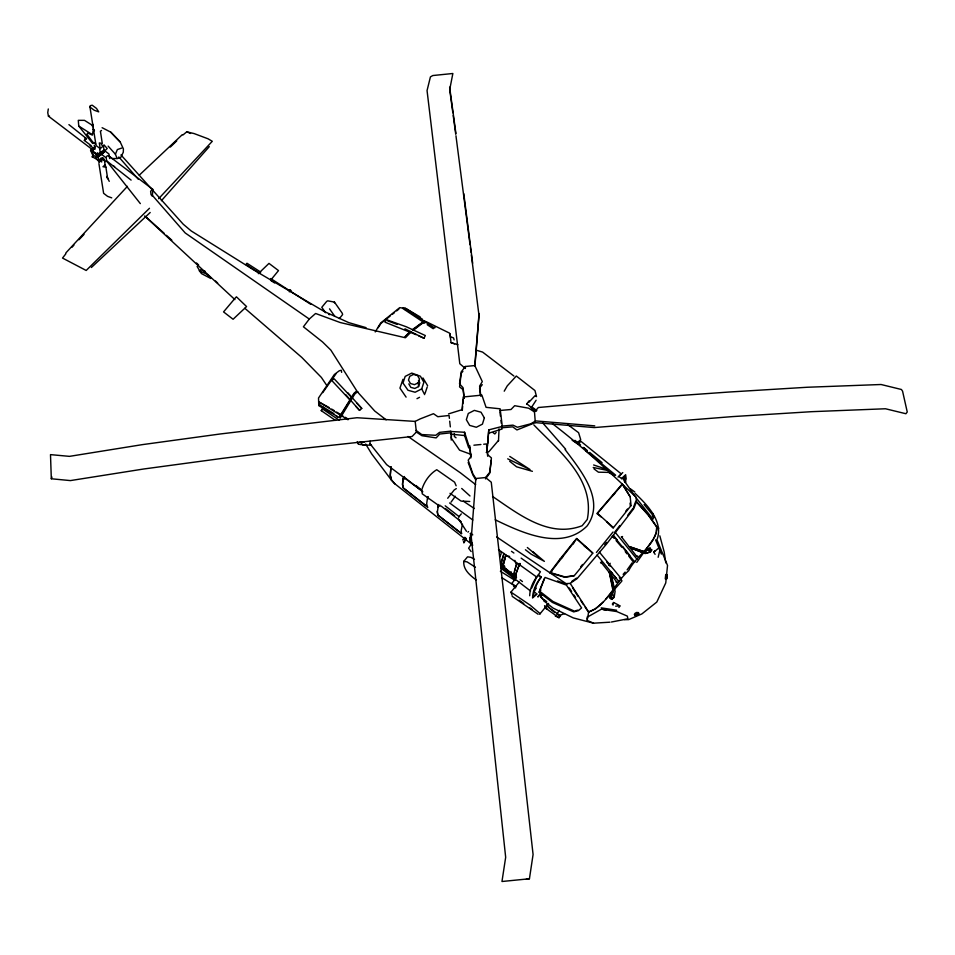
<?xml version="1.0" encoding="UTF-8"?>
<svg xmlns="http://www.w3.org/2000/svg" width="955" height="955" viewBox="0 0 955 955"><rect width="100%" height="100%" fill="white"/><g stroke="black" fill="none" stroke-linecap="round" stroke-linejoin="round"><path stroke-width="1.43" d="M500.802 565.444L503.989 553.769M501.745 565.324L501.757 563.283M503.142 566.637L503.19 563.546L505.947 554.962M635.087 493.353C647.001 504.682 663.892 521.669 656.945 539.718L667.521 565.444L665.754 582.932L656.789 602.068L641.879 613.922L628.653 619.616L624.57 619.664M420.057 489.545L386.632 464.619L370.015 443.788L370.074 441.222M334.441 302.866L334.465 302.102L327.744 300.837L326.682 301.398L321.787 307.331L325.583 312.691M418.696 335.85L424.008 338.237L404.932 328.818M514.22 575.244L514.279 573.215M487.551 446.128L488.769 429.881L502.294 426.396L500.134 408.812L486.071 407.331L481.881 395.131L463.223 396.97L462.029 409.695L448.552 413.897M503.965 553.47L500.921 562.901L501.089 567.043L515.581 578.384L515.736 574.17L519.604 563.498M656.455 531.35L656.634 526.981L648.278 515.139L636.758 502.282M498.486 440.995L499.059 428.807M552.42 423.686C581.989 446.248 609.278 471.567 636.125 497.269L636.46 501.65L648.708 515.294L656.897 526.909C656.336 545.21 636.233 555.142 628.677 570.708C614.208 583.302 607.535 605.076 588.674 612L587.134 620.404L593.521 623.185L609.923 622.194M451.417 433.594L451.166 437.927L459.558 450.163L471.364 454.485M451.214 440.064L451.548 434.322M480.854 396.349L479.613 386.083L482.299 381.582L474.802 365.562L479.04 313.503M474.921 366.052L479.016 315.592L471.352 255.057M529.703 595.753C529.87 588.435 533.105 581.38 537.653 575.722M390.953 466.661L390.225 475.339L391.502 480.21L394.845 483.934M487.635 443.574L488.769 429.881M391.001 466.971L390.308 475.244L391.574 480.114L394.928 483.851L472.785 545.138M462.292 410.423L462.638 406.4M462.877 403.714L463.235 399.679M403.058 478.503L402.521 484.113L403.404 488.041L427.888 507.224M404.144 479.279L404.431 476.521M491.276 460.203L489.712 473.25L485.474 478.944M427.625 496.97L426.682 503.703L427.279 506.771L403.273 487.969L402.509 484.794L403.213 477.93L404.956 477.846L422.826 491.777M427.721 499.286L428.115 496.552M586.991 619.067L587.313 616.775M93.029 130.966L92.468 134.762L78.74 126.048L78.286 120.342L84.494 120.354L93.244 125.869M48.299 108.966L47.75 112.63L48.442 116.164L91.596 148.992M437.844 507.201L438.25 504.479M526.36 879.185L529.428 878.767L533.081 854.522L491.264 482.203L485.546 477.548L475.829 478.503L472.88 473.919L468.201 460.191L470.934 456.454L469.705 445.603M533.881 591.157L536.34 588.149M613.934 594.905L613.504 597.281L611.475 599.322L609.959 597.794L613.003 590.859L609.242 571.735L613.528 590.882L612.191 595.443L609.959 597.794M538.035 596.553L540.244 593.855L541.7 595.001L540.649 596.302L544.684 601.125L540.566 596.756L541.628 595.454L540.16 594.308L537.963 597.006M462.471 524.164L461.181 530.694L461.552 533.63L437.868 515.079L437.354 512.047L438.393 505.374L440.028 505.207M89.961 107.056L90.236 105.695L92.217 105.205L96.479 108.404L98.723 111.854L94.235 110.255L89.961 107.056L96.049 145.494L100.18 148.634L102.352 146.807M535.325 422.635L534.49 411.939L538.334 407.51L652.85 397.459L728.677 392.051L807.357 387.252L881.059 384.507L901.401 389.485L902.571 391.18L907.25 412.011L905.901 413.73L885.476 408.764L811.475 411.689L732.461 416.607L594.261 427.565L535.325 422.635L516.942 429.953L512.68 426.837L501.411 427.828M470.457 534.943L470.278 541.986L471.889 544.147M612.991 605.124L613.611 602.51L618.864 605.183M658.15 557.278L659.714 550.904M665.731 574.6L665.265 578.826L666.709 578.802L667.163 574.576L666.709 578.802M503.822 563.247L504.777 559.606M514.673 570.959L515.402 568.452M539.885 589.844L544.219 578.814M539.121 592.196L545.019 577.429L566.434 585.105L581.583 607.917L578.455 610.603L573.728 611.904L552.384 602.426L539.121 592.196L540.9 589.999M625.036 482.43L626.182 478.789L625.632 474.695L621.705 478.646L624.725 475.96L625.036 480.198M421.704 388.912L423.877 382.263L420.391 376.198L411.748 373.083L405.183 376.389L402.986 383.015L408 390.273L415.127 392.242L421.704 388.912L424.653 394.63M84.374 140.469L85.186 137.974L86.535 138.666L84.374 140.469L91.035 145.53M418.266 382.764L419.496 378.992L417.514 375.542L413.467 374.432L409.743 376.318L408.489 380.078L410.471 383.54L414.518 384.65L418.266 382.764L418.541 386.584L414.816 388.458L410.793 387.348L408.824 383.91M418.541 386.584L419.77 382.824L418.457 380.532M425.082 393.353L427.207 387.014M402.974 379.302L399.942 388.124L406.09 397.125M531.78 587.958L536.388 577.608M463.855 542.941L466.255 538.895L464.846 537.784L463.796 539.038M633.595 507.057L635.791 501.208M449.387 418.338L449.077 415.485L437.832 416.714L433.486 413.706L420.128 418.923L415.174 421.406L416.38 432.054L412.071 436.507L297.518 448.981L221.894 458.436L143.596 469.012L70.395 480.592L51.319 478.765L51.988 477.034M636.46 501.65L633.774 508.645L606.556 544.016L577.142 578.563L570.195 583.386L566.052 583.624L496.636 536.961M499.919 556.753L501.1 553.805L500.933 551.572M102.113 127.695L110.708 132.112L120.187 141.949L123.398 148.896L123.302 152.191L120.593 157.754L117.143 158.53L115.424 154.221L117.358 149.553L121.703 148.073M515.76 567.198L517.228 563.713M519.102 565.778L520.069 563.486M519.759 563.629L516.13 573.561L515.963 577.775L506.783 570.589M434.704 327.983L435.194 326.873M404.598 309.48L405.195 308.131L420.128 316.917M375.22 331.934L380.639 323.041L399.703 307.641L405.863 308.584L416.619 315.496M536.853 593.867L533.451 596.756C534.024 589.581 536.901 582.681 541.258 577.023L538.381 574.791M654.139 537.581L656.395 532.806M536.113 400.252L531.123 407.952M340.434 416.237L353.589 394.618L357.313 391.717L330.848 350.103L322.539 341.95L303.415 326.789L309.277 319.042L315.604 313.479L340.183 322.527L405.374 337.76L410.96 332.089M340.087 418.266L354.997 393.675M504.216 391.192L507.272 385.856L516.321 376.031L534.967 390.559L536.507 396.612L535.039 395.704L528.867 402.294M93.101 124.401L92.265 125.857L93.22 127.111M335.492 420.439L321.262 410.662L322.348 408.836L339.061 420.116M378.096 327.756L380.639 323.948M472.021 542.906L468.63 548.23L471.137 551.56M630.467 547.872L645.401 553.47L650.343 552.121L651.895 549.686L649.675 552.026L644.864 553.47L630.467 547.872L629.429 546.642L644.792 551.811L650.403 548.146L644.243 551.823L629.429 546.642M424.008 338.237L425.321 335.539L406.233 326.753L386.357 319.65L385.032 322.205L416.046 334.656M322.73 392.648L335.909 373.93M498.474 549.65L536.829 577.142L540.423 571.759L521.132 558.126M557.768 612.776L559.427 610.317M200.538 269.704L205.337 271.399M447.716 498.259L454.21 489.951L456.299 488.614M321.262 410.662L323.566 407.331M620.917 474.504L621.311 473.943L579.9 440.494L576.677 443.251M404.657 337.091L410.137 331.421M405.624 336.769L409.647 332.483M423.722 322.647L424.975 320.868M636.77 562.388L653.566 538.775M627.113 569.872L632.174 562.782M451.07 502.127L455.308 496.254M574.265 575.555L565.062 576.951L550.319 572.606L576.689 538.883L592.649 553.196M474.802 365.562L465.348 366.493L461.205 371.901L459.522 383.838L463.068 387.718L464.261 397.996M526.611 404.072L529.106 400.825M614.459 532.508L619.807 525.572M627.805 515.163L633.153 508.227M541.258 577.023C536.364 582.908 532.735 590.262 532.556 597.997L536.806 594.141M65.847 253.791L62.529 258.065L86.189 270.468L149.481 208.274M612.322 604.133L613.611 602.51M618.888 607.464L620.177 605.852L615.653 606.174M482.263 384.674L479.589 388.017L480.472 395.334M485.546 477.548L489.772 472.271L491.419 457.911L487.766 454.807L486.501 443.956L483.696 444.23M561.325 558.532L563.08 556.335M630.98 505.625L613.11 528.103L606.532 521.597M610.83 597.15L611.534 596.266L609.935 595.944M649.018 550.868L649.4 548.91M650.009 551.107L650.701 550.247M617.085 581.798L616.011 582.073L616.644 582.347M622.553 536.531L621.466 536.817L636.639 556.323L637.713 556.049M655.106 554.342L653.745 552.241L654.891 550.796M625.632 511.355L627.495 509.039M601.638 562.423L600.564 562.698L601.196 562.973M555.249 616.035L558.997 617.694L560.501 615.832L549.507 608.037L546.929 604.873M608.753 565.097L610.209 563.283M572.654 544.362L574.373 542.237M596.421 552.479L613.014 531.995M604.754 544.625L606.532 542.416M544.207 601.471L544.744 600.802M539.682 614.244L548.552 603.429M270.611 280.257L278.502 270.587L268.988 263.389L258.304 273.667M339.395 318.54L342.63 314.565L342.26 313.264L334.465 302.102M580.747 566.721L582.586 564.465M512.047 595.192L510.949 592.124L519.222 582.061M509.636 556.443L506.663 555.834L505.267 556.67L502.939 566.47L510.34 573.084L511.283 571.938M515.581 578.384L516.524 577.238M515.306 579.124L511.796 583.398L516.13 586.848M500.802 567.712L501.745 566.578M578.754 443.609L580.33 441.711M578.587 444.302L579.506 443.192M476.103 579.9C470.111 575.376 463.056 569.705 463.772 561.349L467.556 556.825L470.899 557.338L474.504 559.415M462.65 539.897L464.846 537.283M464.058 540.996L466.255 538.381M236.04 297.101L223.554 311.903L233.08 319.268L246.569 306.567L236.673 297.041M458.531 517.168L461.313 513.886M496.17 432.412L494.833 433.976L493.15 432.711M498.534 440.386L488.912 451.691L486.202 452.372M462.877 371.352L461.229 373.262L459.57 386.918L463.091 389.64L464.118 398.426M619.509 475.745L622.779 472.57M161.395 200.705L209.288 146.64M623.149 574.313L625.131 572.093M603.059 602.128L595.419 608.932M605.936 598.904L621.251 581.786M65.859 252.92L127.433 186.332M158.626 198.712L212.285 141.292L208.047 138.797L194.128 133.581L186.774 131.814L182.978 134.965M71.912 247.309L73.941 245.149M78.99 239.753L84.052 234.357M612.812 495.633L614.662 493.675M611.475 599.322L614.149 597.412L615.104 591.36L610.83 572.976L609.242 571.735M104.262 151.451L107.199 148.503L103.964 144.838M170.336 147.058L176.723 140.898M467.914 532.126L468.523 531.553M139.263 175.183L182.286 134.667M331.695 380.472L334.166 378.813L352.144 398.044M91.37 267.507L150.198 212.499M617.981 477.046L621.311 473.943M345.638 394.606L359.569 410.387L361.742 408.442L356.943 403.237M104.274 159.378L105.122 164.905L102.985 166.707L105.91 167.221L107.664 178.728L106.888 176.424L109.24 181.355M356.406 391.228L354.114 393.174L339.049 417.407L318.779 405.708L318.528 398.008L334.357 374.503L339.264 370.779L341.293 370.242L341.639 372.355M653.745 552.241L658.198 548.457M102.567 157.945L99.153 160.822L103.152 157.885M95.345 146.843L90.57 150.413L93.351 156.345C88.433 155.856 99.463 159.366 98.95 162.231L103.713 158.673M105.229 157.133L100.359 153.433L102.221 151.857M98.998 155.975C108.094 150.83 105.456 146.712 98.222 154.877L91.883 150.568L93.542 152.215M99.547 162.195L95.548 157.312L98.663 156.572L105.134 151.129M92.468 150.508L94.76 148.586M92.253 157.133L93.017 156.489M91.883 150.568L94.163 148.646M412.405 329.618L423.793 321.381M381.248 323.148L390.058 316.129M392.266 314.386L394.475 312.631M396.671 310.876L398.88 309.122M412.942 329.941L420.63 324.008L424.891 322.133M413.264 330.311L422.504 323.172M571.866 581.32L576.522 578.121M101.54 130.501L100.418 131.205L102.292 143.465L99.296 142.94L100.18 148.634M550.319 572.606L551.859 571.663M416.989 398.677L419.543 397.328M587.623 616.966L601.387 609.195L616.823 611.582L627.328 616.118L627.924 618.804L611.391 622.027M355.582 392.923L357.874 391.777M594.249 609.445L588.435 612.024L585.117 607.105M319.806 404.013L318.863 404.383L333.892 413.611M152.764 189.341L150.615 191.215L151.009 194.581L152.382 196.288L152.764 189.341L108.285 155.57L106.984 156.011L106.124 157.396L106.638 160.834L131.11 180.101M560.478 615.032L564.548 613.659M488.65 433.2L502.139 428.998M575.459 610.758L577.811 610.138M246.497 264.213L245.793 264.392L259.581 273.273M48.442 116.164L49.505 115.985M473.907 445.197L480.902 444.505M499.74 410.495L510.997 409.504L514.673 405.696L528.712 408.215L534.49 411.939M501.662 426.133L512.954 425.142L517.407 427.255L530.741 423.829L535.671 420.916L594.762 425.87M361.754 442.201L364.261 442.01M529.428 878.767L501.972 881.501L505.673 857.292L471.316 537.677L475.829 478.503L475.781 479.888L472.856 474.898L468.153 462.471M117.143 158.53L112.105 158.53L108.906 156.357M469.764 501.494L461.098 501.1L450.02 493.329M450.485 431.493L464.596 432.257L468.762 445.436M415.174 421.406L356.991 417.729L220.259 433.976L142.343 444.636L69.476 456.359L50.496 454.628L51.319 478.765M365.108 445.102L362.733 444.923L360.119 441.771M450.545 434.083L464.596 435.564L468.75 447.967M648.72 549.782L647.06 549.543L647.753 548.683L649.042 550.008M601.232 607.858L616.667 610.245M603.381 609.612L606.186 610.042M463.772 561.349L467.091 561.886L475.435 567.21M593.21 467.484L607.726 470.481M471.46 534.275L470.743 533.535M328.604 314.41L329.821 314.661M610.543 598.152L609.23 596.827M611.14 598.26L612.143 598.487M357.313 442.034L358.483 444.111L360.202 444.529L371.495 445.328L370.015 443.788M593.521 623.185L573.275 617.909L553.052 608.072L544.863 601.662M532.389 471.316L516.595 466.804L509.684 461.277M366.075 327.661L348.766 322.623L324.533 311.652L252.765 269.37L191.203 230.955L183.241 224.222L120.951 154.925M450.569 337.879L449.936 333.582L451.046 342.666L457.899 344.719M475.733 350.043L482.585 352.085L513.897 376.019M451.046 342.666L454.58 343.836M593.64 464.978L605.231 468.833M510.949 592.124L530.109 605.124L540.22 613.707M111.747 197.864L107.581 196.36L103.618 193.304L98.914 163.603M557.469 580.903L566.912 584.376M387.718 320.88L397.232 324.425M450.939 336.924L453.565 337.927L454.103 339.896M621.466 536.817L622.111 537.068M636.639 556.323L637.283 556.586M92.122 134.93L87.836 133.127L86.893 134.225L93.745 143.369M186.774 131.814L190.546 133.461M556.753 614.172L560.501 615.832M574.289 611.081L553.017 601.519L539.491 591.097M426.073 321.608L449.507 333.104M507.702 458.842L530.049 469.55L509.755 456.418M113.347 165.943L114.66 166.576M474.372 508.502L463.366 501.196M495.215 519.807C522.266 532.83 561.791 551.286 587.134 525.918C605.757 499.907 580.425 470.17 565.097 449.542M510.34 573.084L513.539 574.624L516.237 564.703L514.805 560.346M329.26 407.618L318.827 401.9L348.026 419.758M331.719 409.11L334.178 410.602M336.638 412.094L342.785 415.819M345.233 417.311L347.692 418.803M500.36 571.233L515.091 580.461M538.131 614.268L512.19 596.35M501.876 577.727L514.136 585.439M656.897 526.909L658.807 528.127M419.006 317.036L422.588 319.34M246.903 263.222L260.691 272.091M270.719 278.55L310.853 304.37M270.874 280.543L274.634 282.966M572.164 440.255L577.381 443.657L580.724 439.646L578.587 432.675L567.986 424.808M416.38 432.054L421.931 435.707L436.149 437.903L439.742 434.024L450.987 432.794L450.796 431.147L439.515 432.376L435.778 435.289L421.74 434.561L416.094 430.407M424.76 323.088L402.95 308.572L403.285 307.785L433.785 327.398L433.236 328.723L427.183 324.7M492.541 496.445C518.577 514.1 548.91 538.429 582.156 525.727L587.277 519.46C595.359 479.195 558.484 450.545 533.845 424.915M309.277 319.042L185.198 232.96L152.012 194.963M408.048 436.483L460.489 472.892L475.638 484.591M625.943 481.929L624.092 480.628L636.663 498.51L652.922 519.198L653.721 517.013L652.945 513.504M609.075 471.698L614.65 475.638L608.502 472.391L598.427 472.188L593.998 468.881M511.486 551.322L513.897 553.017M439.921 506.317L422.277 493.866L421.716 490.046C424.092 481.881 429.392 474.098 436.745 469.729L454.592 482.191L456.132 485.773M532.007 408.728L535.648 411.307M472.785 520.009L449.602 502.951M630.252 488.721L634.788 491.956M361.742 408.442L347.823 392.768M519.126 600.158L523.782 603.536M529.619 607.762L531.947 609.445M532.031 407.033L536.817 410.59M618.84 476.509L621.812 478.753M544.613 600.027L546.761 601.626M583.111 447.394L585.403 449.101M92.79 129.474L94.473 130.739M101.278 144.539L103.462 146.199L104.083 150.293L108.954 153.982L109.634 158.542M93.793 142.474L95.727 143.954M86.535 138.666L68.915 124.616M90.056 145.602L94.903 149.278L94.258 145.184M90.809 150.174L95.643 153.851M105.921 161.681L101.075 157.981L101.696 162.016M537.438 555.977L527.327 547.513M95.775 154.328L96.491 154.865M456.048 437.796L454.377 436.519L454.317 433.546M520.129 579.792L522.457 581.583M386.154 419.818L374.718 411.02L357.313 391.717M501.124 568.38L530.574 591.026M525.417 549.758L530.98 554.067L544.386 561.361L532.902 551.727M539.074 576.116L540.984 577.608M445.209 505.816L459.248 516.75M441.15 506.078L461.277 521.764M504.252 567.497L513.11 574.385M415.819 485.438L420.355 488.984M445.376 508.514L454.604 515.712M470.636 533.2L472.749 534.86M470.147 533.594L471.293 534.49M601.268 516.989L596.911 513.575L622.302 483.946L630.205 496.731L631.052 505.673M461.575 533.618L437.844 515.02L437.235 511.283M534.012 591.646L535.898 593.127M554.604 612.489L546.415 605.398M463.414 541.545L464.381 542.309M634.932 614.877L634.347 614.411L634.98 613.42L636.484 612.477L638.537 612.609M558.997 617.694L548.003 609.887L544.553 605.685M461.707 488.471L469.991 495.967M526.802 403.798L535.946 411.175M585.857 450.76L615.677 475.172M574.946 440.339L580.592 444.994M583.994 447.776L587.385 450.569M589.641 452.419L602.08 462.65M513.527 586.155L515.593 587.934M244.838 308.286L301.816 357.445L321.381 377.428L327.183 386.083M336.196 415.938L337.533 417.12M234.882 299.595L144.671 215.973M145.769 216.773L164.236 233.366M166.409 235.324L171.84 240.206M620.177 577.632L621.454 578.826L599.513 552.277M583.971 545.627L585.976 547.502M196.515 262.971L198.628 264.977M215.555 281.045L217.68 283.062M613.397 527.614L597.52 513.372L622.409 484.316L630.157 496.851M610.603 597.926L612.119 599.454M649.734 548.051L651.226 549.579M120.187 141.949L110.708 132.112M332.054 380.794L350.951 401.04M355.738 406.233L359.569 410.387M108.142 146.127L115.424 154.221M542.619 422.814L565.67 449.208M118.826 156.966L138.344 179.313M612.239 536.173L614.149 538.381M616.059 540.578L621.801 547.179M597.102 555.118L618.983 581.607M544.911 607.249L546.654 609.278M606.652 561.958L610.269 566.351M613.134 535.469L634.836 562.113L633.022 561.6L628.7 556.061M615.378 532.544L636.949 559.176M613.683 535.755L617.276 540.053M644.112 504.538L652.181 514.315L652.719 516.631M619.317 577.596L622.039 580.962M78.74 126.048L92.659 143.489M106.578 160.929L140.337 203.618M601.005 562.161L616.441 581.523M622.648 546.487L629.787 555.512M610.89 571.532L612.609 573.716M614.34 575.913L616.071 578.109M503.882 565.324L504.753 566.434M625.25 551.62L626.981 553.84M199.5 270.432L197.1 266.445M93.16 128.901L94.294 130.393M391.502 480.21L371.698 453.935L365.658 444.039M91.155 150.353L93.817 155.486L94.772 156.214L97.888 155.486L98.663 156.572M92.671 155.367L93.435 156.453M329.535 308.847L334.847 316.38M580.962 600.946L583.457 604.646M588.674 612L570.195 583.386M569.264 587.934L571.603 591.491M573.943 595.049L575.507 597.424M458.555 518.995L466.47 531.278M572.57 587.719L577.87 596.123M422.958 377.941L427.637 385.748M97.661 156.441L99.75 160.774M357.397 441.628L358.483 444.111M655.608 539.873L661.361 554.115M105.122 164.905L105.91 167.221M659.821 535.815L664.214 552.026L665.778 562.889M610.305 572.964L612.931 584.269M613.588 587.098L614.244 589.915M97.303 153.397L97.637 152.752L99.01 154.698M99.726 149.338L100.359 153.433M449.638 87.168L455.905 133.366M452.825 112.69L449.698 89.627L452.861 73.499L432.794 75.541L430.419 76.913L427.052 90.582L459.797 363.724L465.372 368.475L465.348 366.493M453.219 115.579L455.75 134.321M455.953 135.765L470.027 244.719M463.784 193.65L472.665 263.222M470.409 247.667L470.97 252.108M499.919 411.915L500.444 416.177M500.969 420.451L501.315 423.292M486.584 446.785L487.683 456.251M469.681 447.083L470.899 457.911M449.698 421.179L450.33 426.873M630.037 503.07L630.288 505.565M469.908 537.522L470.361 541.891M666.029 574.397L666.101 575.495M464.596 432.257L464.596 435.564M622.553 478.073L624.737 480.198L622.553 478.073M484.352 417.92L482.418 424.151L476.33 427.255L469.669 425.405L466.35 419.687L468.296 413.467L474.36 410.387L481.01 412.214L484.352 417.92M635.517 614.363L634.872 615.354L635.457 615.82L639.074 613.564L635.517 614.363M199.38 270.838L201.541 273.643L210.828 278.502L210.351 277.093L206.208 273.906L199.38 270.838M560 559.141L549.71 572.833L564.751 577.262L574.146 575.841L592.888 553.029L576.605 538.441L560 559.141M289.998 289.962L289.305 291.8L291.156 290.607L289.998 289.962"/></g></svg>
